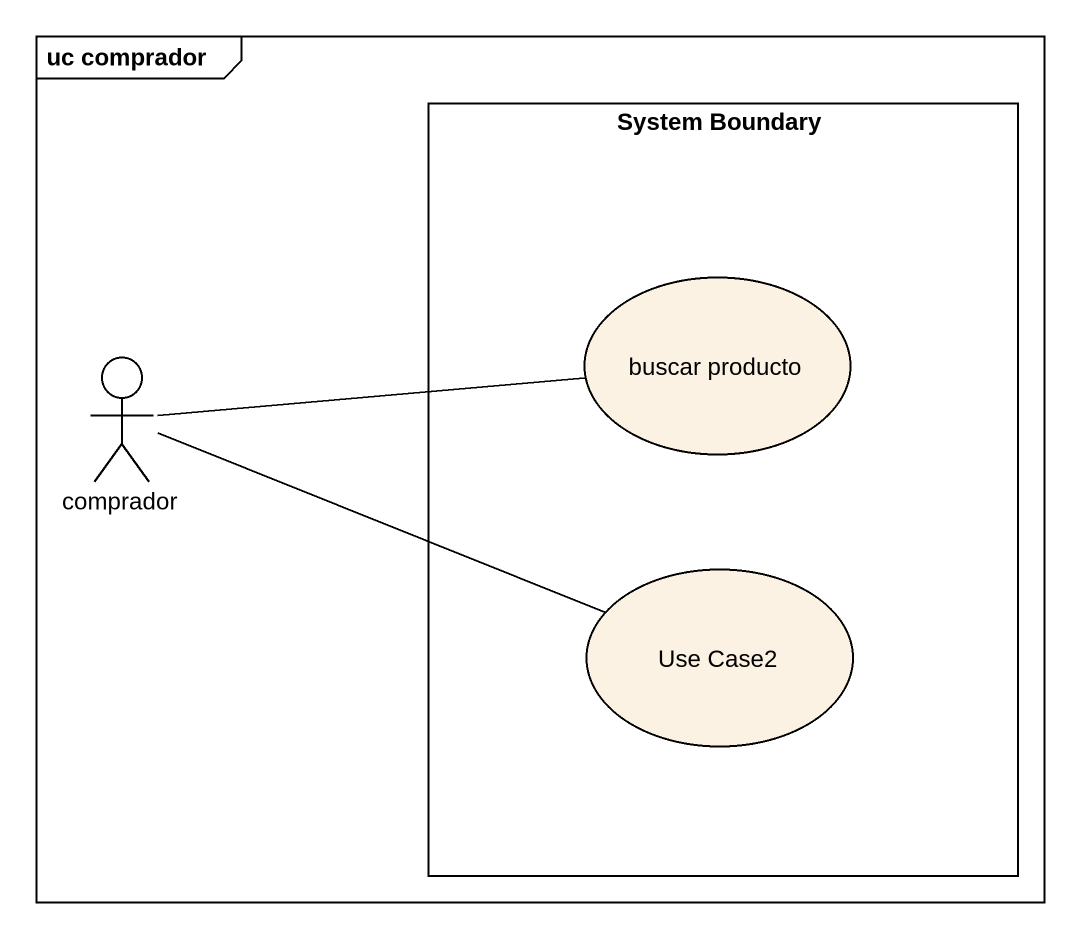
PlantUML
@startuml
mainframe uc comprador
rectangle "System Boundary" as System_Boundary {
  usecase "buscar producto" as buscar_producto
  usecase "Use Case2" as Use_Case2
}
actor comprador
comprador -right- buscar_producto
comprador -right- Use_Case2
@enduml
